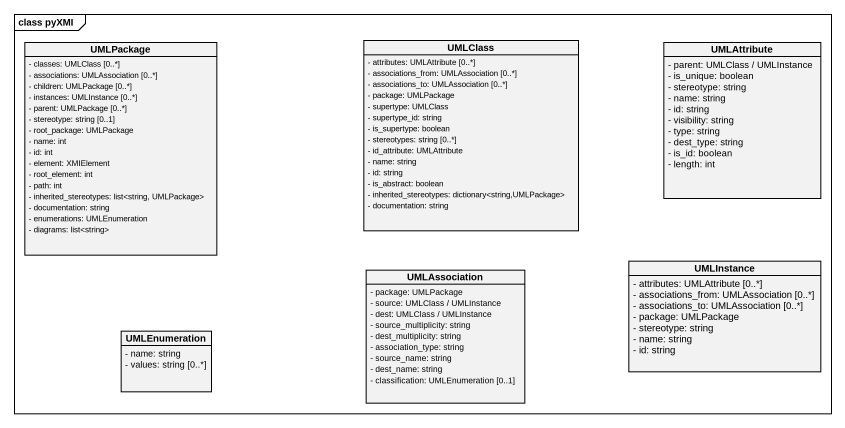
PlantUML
@startuml
mainframe class pyXMI
hide circle
hide empty members
skinparam classAttributeIconSize 0
class UMLPackage {
  - classes: UMLClass [0..*]
  - associations: UMLAssociation [0..*]
  - children: UMLPackage [0..*]
  - instances: UMLInstance [0..*]
  - parent: UMLPackage [0..*]
  - stereotype: string [0..1]
  - root_package: UMLPackage
  - name: int
  - id: int
  - element: XMIElement
  - root_element: int
  - path: int
  - inherited_stereotypes: list<string, UMLPackage>
  - documentation: string
  - enumerations: UMLEnumeration
  - diagrams: list<string>
}
class UMLClass {
  - attributes: UMLAttribute [0..*]
  - associations_from: UMLAssociation [0..*]
  - associations_to: UMLAssociation [0..*]
  - package: UMLPackage
  - supertype: UMLClass
  - supertype_id: string
  - is_supertype: boolean
  - stereotypes: string [0..*]
  - id_attribute: UMLAttribute
  - name: string
  - id: string
  - is_abstract: boolean
  - inherited_stereotypes: dictionary<string,UMLPackage>
  - documentation: string
}
class UMLAttribute {
  - parent: UMLClass / UMLInstance
  - is_unique: boolean
  - stereotype: string
  - name: string
  - id: string
  - visibility: string
  - type: string
  - dest_type: string
  - is_id: boolean
  - length: int
}
class UMLAssociation {
  - package: UMLPackage
  - source: UMLClass / UMLInstance
  - dest: UMLClass / UMLInstance
  - source_multiplicity: string
  - dest_multiplicity: string
  - association_type: string
  - source_name: string
  - dest_name: string
  - classification: UMLEnumeration [0..1]
}
class UMLInstance {
  - attributes: UMLAttribute [0..*]
  - associations_from: UMLAssociation [0..*]
  - associations_to: UMLAssociation [0..*]
  - package: UMLPackage
  - stereotype: string
  - name: string
  - id: string
}
class UMLEnumeration {
  - name: string
  - values: string [0..*]
}
@enduml
